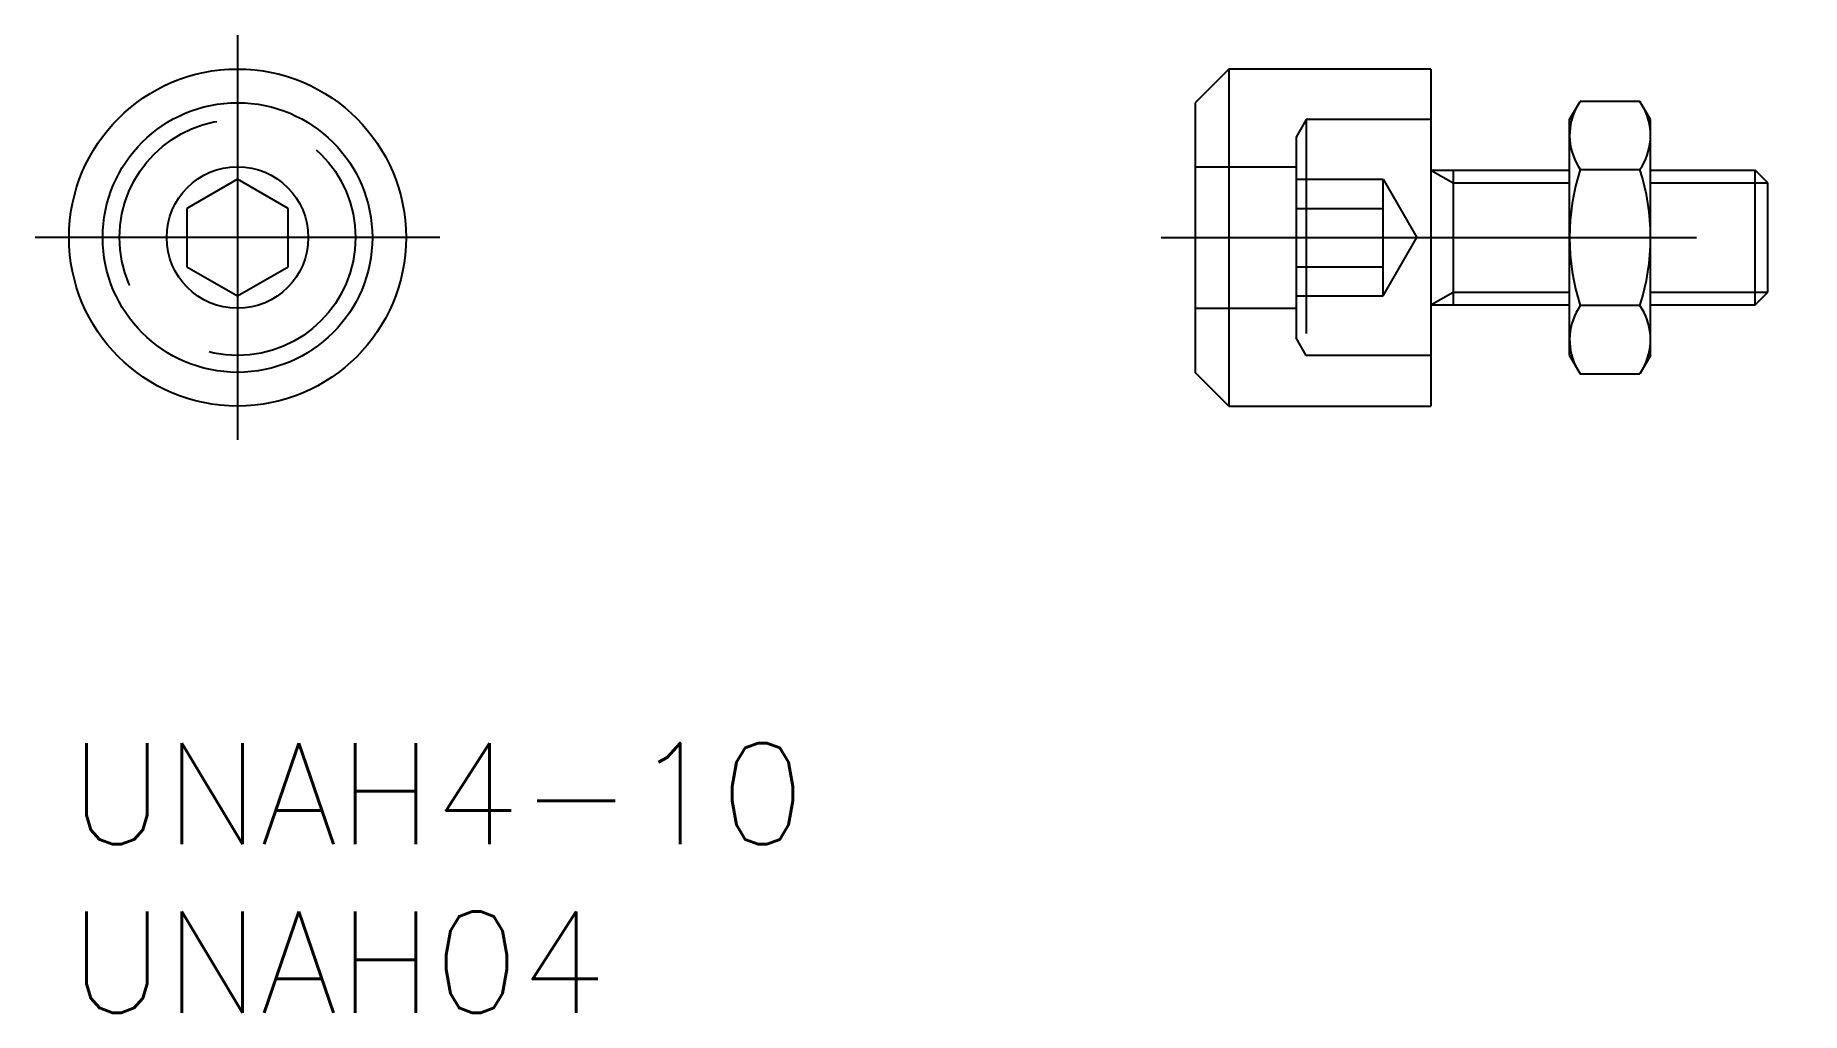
# Model space of a CAD drawing. Extents: x -1 to 51.4, y -8 to 21.
import ezdxf

# ---------------------------------------------------------------- set-up
doc = ezdxf.new("R2010")
doc.units = 0
doc.header["$LTSCALE"] = 0.5
doc.linetypes.add('CENTER', pattern=[50.8, 31.75, -6.35, 6.35, -6.35])
doc.linetypes.add('DASHED', pattern=[19.05, 12.7, -6.35])
doc.layers.get('0').update_dxf_attribs({"linetype": 'CONTINUOUS'})
for name, color, linetype in [('MSM_CENTER', 1, 'CENTER'), ('MSM_CONTINUOUS', 7, 'CONTINUOUS'), ('MSM_DASHED', 4, 'DASHED'), ('MSM_NARROW', 5, 'CONTINUOUS'), ('MSM_PART_NUMBER', 7, 'CONTINUOUS')]:
    doc.layers.add(name, color=color, linetype=linetype)
doc.styles.get("Standard").update_dxf_attribs({"font": 'txt.shx', "height": 3, "bigfont": 'bigfont.shx'})

# ---------------------------------------------------------------- blocks, each defined once
blk = doc.blocks.new('*U7')
at = {"layer": 'MSM_PART_NUMBER'}
blk.add_text('UNAH4-10', height=3, dxfattribs=at).set_placement((0, -3))
blk = doc.blocks.new('*U8')
at = {"layer": 'MSM_PART_NUMBER'}
blk.add_text('UNAH04', height=3, dxfattribs=at).set_placement((0, -8))

msp = doc.modelspace()

# ---------------------------------------------------------------- linework, layer by layer
msp.add_line((40.582, 13.1), (40.582, 13.1))
at = {"layer": 'MSM_CENTER'}
for p, q in [((5, 21), (5, 9)), ((11, 15), (-1, 15)), ((32.409, 15), (51.409, 15))]:
    msp.add_line(p, q, dxfattribs=at)
at = {"layer": 'MSM_CONTINUOUS'}
for p, q in [((34.409, 20), (33.409, 19)), ((40.409, 20), (34.409, 20)), ((34.409, 20), (34.409, 10)), ((40.409, 20), (40.409, 10)), ((33.409, 19), (33.409, 11)), ((44.524, 18.5), (44.837, 19.041)), ((46.612, 19.041), (44.837, 19.041)), ((46.924, 18.5), (46.612, 19.041)), ((44.524, 11.5), (44.524, 18.5)), ((46.924, 11.5), (46.924, 18.5)), ((40.409, 17), (44.524, 17)), ((41.066, 17), (41.066, 13)), ((44.837, 17.021), (46.612, 17.021)), ((46.924, 17), (50.03, 17)), ((50.03, 13), (50.03, 17)), ((50.409, 16.621), (50.03, 17)), ((5, 16.732), (3.5, 15.866)), ((6.5, 15.866), (5, 16.732)), ((50.409, 13.379), (50.409, 16.621)), ((3.5, 15.866), (3.5, 14.134)), ((6.5, 14.134), (6.5, 15.866)), ((3.5, 14.134), (5, 13.268)), ((5, 13.268), (6.5, 14.134)), ((50.03, 13), (50.409, 13.379)), ((40.409, 13), (44.524, 13)), ((46.612, 12.979), (44.837, 12.979)), ((46.924, 13), (50.03, 13)), ((44.524, 11.5), (44.837, 10.959)), ((46.924, 11.5), (46.612, 10.959)), ((34.409, 10), (33.409, 11)), ((44.837, 10.959), (46.612, 10.959)), ((34.409, 10), (40.409, 10))]:
    msp.add_line(p, q, dxfattribs=at)
for radius in [5, 4, 2.1]:
    msp.add_circle((5, 15), radius, dxfattribs=at)
for centre, radius, start, end in [((46.314, 18.031), 1.789, 154.3842, 214.3842), ((45.135, 18.031), 1.789, 325.6158, 25.6158), ((51.212, 15), 6.687, 162.412, 197.588), ((40.237, 15), 6.687, 342.412, 17.588), ((46.314, 11.969), 1.789, 145.6158, 205.6158), ((45.135, 11.969), 1.789, 334.3842, 34.3842)]:
    msp.add_arc(centre, radius, start, end, dxfattribs=at)
at = {"layer": 'MSM_DASHED'}
for p, q in [((36.709, 18.5), (36.409, 17.98)), ((36.709, 18.5), (36.709, 11.5)), ((40.409, 18.5), (36.709, 18.5)), ((36.409, 17.98), (36.409, 12.02)), ((33.409, 17.1), (36.409, 17.1)), ((36.409, 16.732), (38.995, 16.732)), ((38.995, 13.268), (38.995, 16.732)), ((38.995, 16.732), (39.995, 15)), ((36.409, 15.866), (38.995, 15.866)), ((38.995, 13.268), (39.995, 15)), ((36.409, 14.134), (38.995, 14.134)), ((36.409, 13.268), (38.995, 13.268)), ((33.409, 12.9), (36.409, 12.9)), ((36.709, 11.5), (36.409, 12.02)), ((40.409, 11.5), (36.709, 11.5))]:
    msp.add_line(p, q, dxfattribs=at)
msp.add_circle((5, 15), 3.5, dxfattribs=at)
at = {"layer": 'MSM_NARROW'}
for p, q in [((40.409, 17), (41.066, 16.621)), ((41.066, 16.621), (44.524, 16.621)), ((46.924, 16.621), (50.409, 16.621)), ((40.409, 13), (41.066, 13.379)), ((40.755, 13.2), (40.756, 13.2)), ((41.066, 13.379), (44.524, 13.379)), ((46.924, 13.379), (50.409, 13.379))]:
    msp.add_line(p, q, dxfattribs=at)

# ---------------------------------------------------------------- block references
at = {"layer": 'MSM_CONTINUOUS'}
for name in ['*U7', '*U8']:
    msp.add_blockref(name, (0, 0), dxfattribs=at)

doc.saveas('drawing.dxf')
